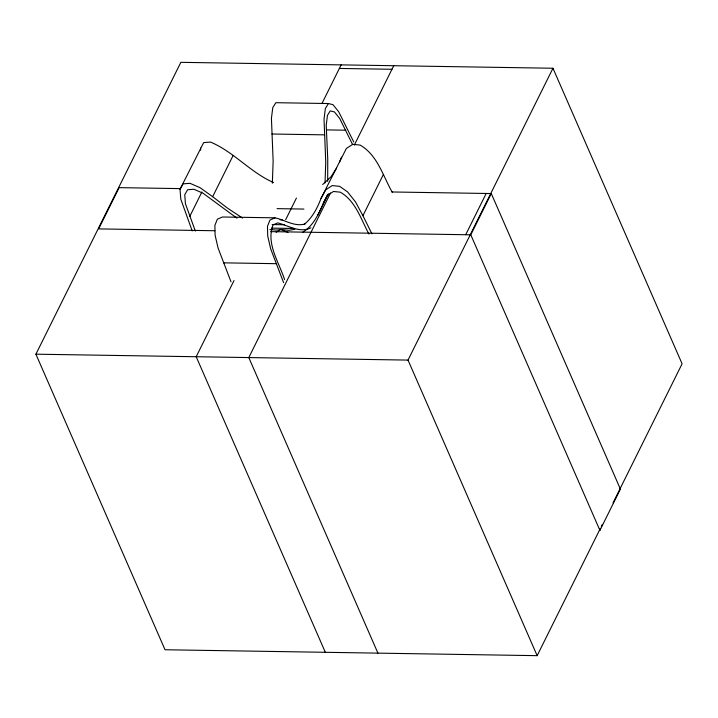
<?xml version="1.0" encoding="UTF-8"?>
<svg xmlns="http://www.w3.org/2000/svg" width="718" height="718" viewBox="0 0 718 718"><rect width="100%" height="100%" fill="white"/><g stroke="black" fill="none" stroke-linecap="round" stroke-linejoin="round"><path stroke-width="1.08" d="M327.695 181.439L327.74 158.992L326.214 125.21L327.444 115.41L330.235 110.877L334.417 111.918L339.695 118.461L352.43 144.219M272.346 183.225L273.145 161.29L271.431 118.317L272.768 107.637L275.82 102.701L328.422 103.536L332.972 104.666L338.725 111.802L353.741 141.949M325.03 182.955L325.748 162.133L324.033 119.152L325.371 108.472L328.422 103.536M392.405 192.559C382.927 176.018 377.623 155.169 360.122 145.081L352.726 144.327L346.381 148.446L321.027 198.41C317.311 208.202 312.258 217.967 303.929 224.617M339.578 161.936L341.517 157.152M327.57 194.497C320.749 207.753 316.342 223.89 302.816 232.156M600.356 528.403L537.154 655.669L165.032 649.754L35.9 354.189L180.846 62.331L552.968 68.246L682.1 363.811L613.046 502.86M192.218 230.963L180.783 199.137L180.03 189.247L203.67 142.595L210.509 142.065C233.718 151.767 250.394 172.419 273.558 182.56M189.723 216.504L201.911 191.939M242.585 218.093L227.256 207.951L212.663 196.687L233.153 155.438M234.023 280.55L196.194 356.729L325.326 652.303M322.023 103.365L341.131 64.88M285.683 219.672L296.417 198.06M317.706 215.364L328.44 193.752M330.531 192.98L248.796 357.564L377.928 653.138M354.306 145.117L393.733 65.715M371.915 233.808L362.922 215.687L383.412 174.429M465.704 234.723L486.194 193.465M537.154 655.669L408.021 360.095L552.968 68.246M599.386 530.369L599.916 530.378L470.784 234.804L491.274 193.546L392.037 191.975M601.334 526.438L602.312 524.472M599.916 530.378L620.406 489.12L491.274 193.546M321.027 198.41L325.891 189.705L332.237 185.585L339.632 186.339L347.566 191.903L355.509 201.92L362.922 215.687M323.217 203.239L327.686 195.251L333.502 191.473L340.287 192.164C355.769 201.04 360.894 219.268 368.962 234.068M180.03 189.247L183.18 183.853L190.019 183.323L200.071 187.703L212.663 196.687M336.643 168.111L330.908 176.888L322.66 184.535M276.116 232.273L280.801 229.491L289.013 230.334L294.856 229.266M305.141 223.953C294.551 227.059 284.974 219.932 275.03 217.832L269.977 220.013L267.482 226.233L267.715 236.06L270.668 248.832L283.619 282.641M310.921 227.786C299.774 233.422 288.403 225.497 277.704 222.894L273.064 224.896C265.822 243.393 278.961 262.169 284.579 279.562M339.363 68.443L391.965 69.278M326.744 129.904L345.771 130.2M271.898 134.015L324.5 134.849M180.595 188.619L119.143 187.64L98.653 228.898L214.844 230.738M277.058 208.642L303.92 209.073M275.03 217.832L222.418 216.998L217.374 219.178L214.879 225.398L215.113 235.226L218.066 247.997L231.008 281.806M280.056 219.798L282.291 219.834M272.131 224.563L284.445 224.761M271.592 228.127L293.985 228.486M270.731 231.627L470.784 234.804M223.522 262.842L276.125 263.685M35.9 354.189L408.021 360.095M619.876 489.111L620.406 489.12M269.887 229.607L277.229 230.101L280.801 229.491L287.999 232.461M236.913 218.146L203.14 193.277L193.914 189.256L187.64 189.74L184.75 194.686L185.441 203.768L195.35 231.088M200.519 147.989L200.69 150.188"/></g></svg>
